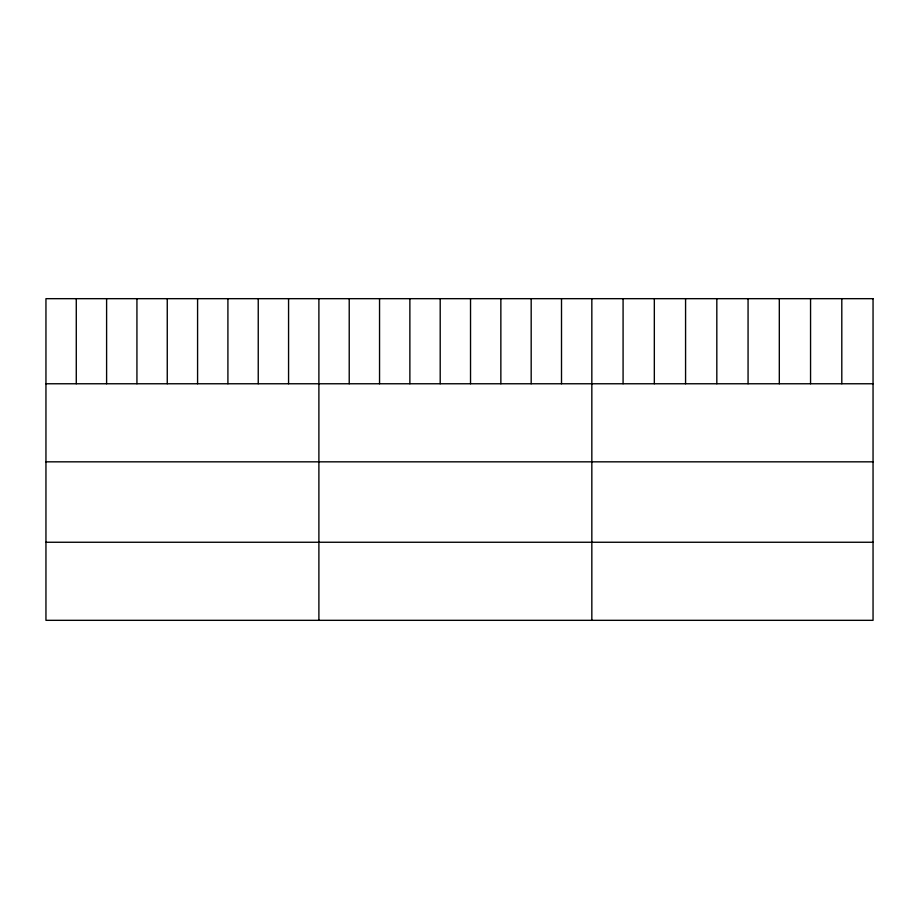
<?xml version="1.0" encoding="UTF-8"?>
<svg xmlns="http://www.w3.org/2000/svg" width="919" height="919" viewBox="0 0 919 919"><rect width="100%" height="100%" fill="white"/><g stroke="black" fill="none" stroke-linecap="round" stroke-linejoin="round"><path stroke-width="1.38" d="M45.95 383.763L873.05 383.763M45.95 461.832L873.05 461.832M45.95 542.256L873.05 542.256M841.804 298.675L841.804 383.763M810.558 298.675L810.558 383.763M779.312 298.675L779.312 383.763M748.066 298.675L748.066 383.763M716.82 298.675L716.82 383.763M685.574 298.675L685.574 383.763M654.328 298.675L654.328 383.763M623.082 298.675L623.082 383.763M591.836 298.675L591.836 620.325M561.509 298.675L561.509 383.763M531.182 298.675L531.182 383.763M500.855 298.675L500.855 383.763M470.528 298.675L470.528 383.763M440.201 298.675L440.201 383.763M409.874 298.675L409.874 383.763M379.547 298.675L379.547 383.763M349.22 298.675L349.22 383.763M318.893 298.675L318.893 620.325M288.566 298.675L288.566 383.763M258.239 298.675L258.239 383.763M227.912 298.675L227.912 383.763M197.585 298.675L197.585 383.763M167.258 298.675L167.258 383.763M136.931 298.675L136.931 383.763M106.604 298.675L106.604 383.763M76.277 298.675L76.277 383.763M873.05 298.675L45.95 298.675L45.95 620.325L873.05 620.325L873.05 298.675"/></g></svg>
